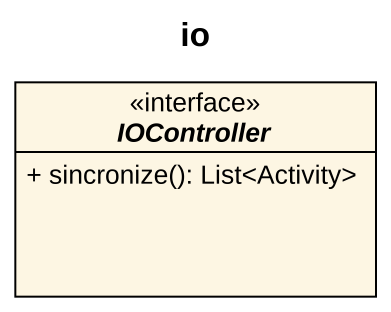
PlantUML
@startuml
title io
hide circle
hide empty members
skinparam classAttributeIconSize 0
interface IOController <<interface>> {
  + sincronize(): List<Activity>
}
@enduml
